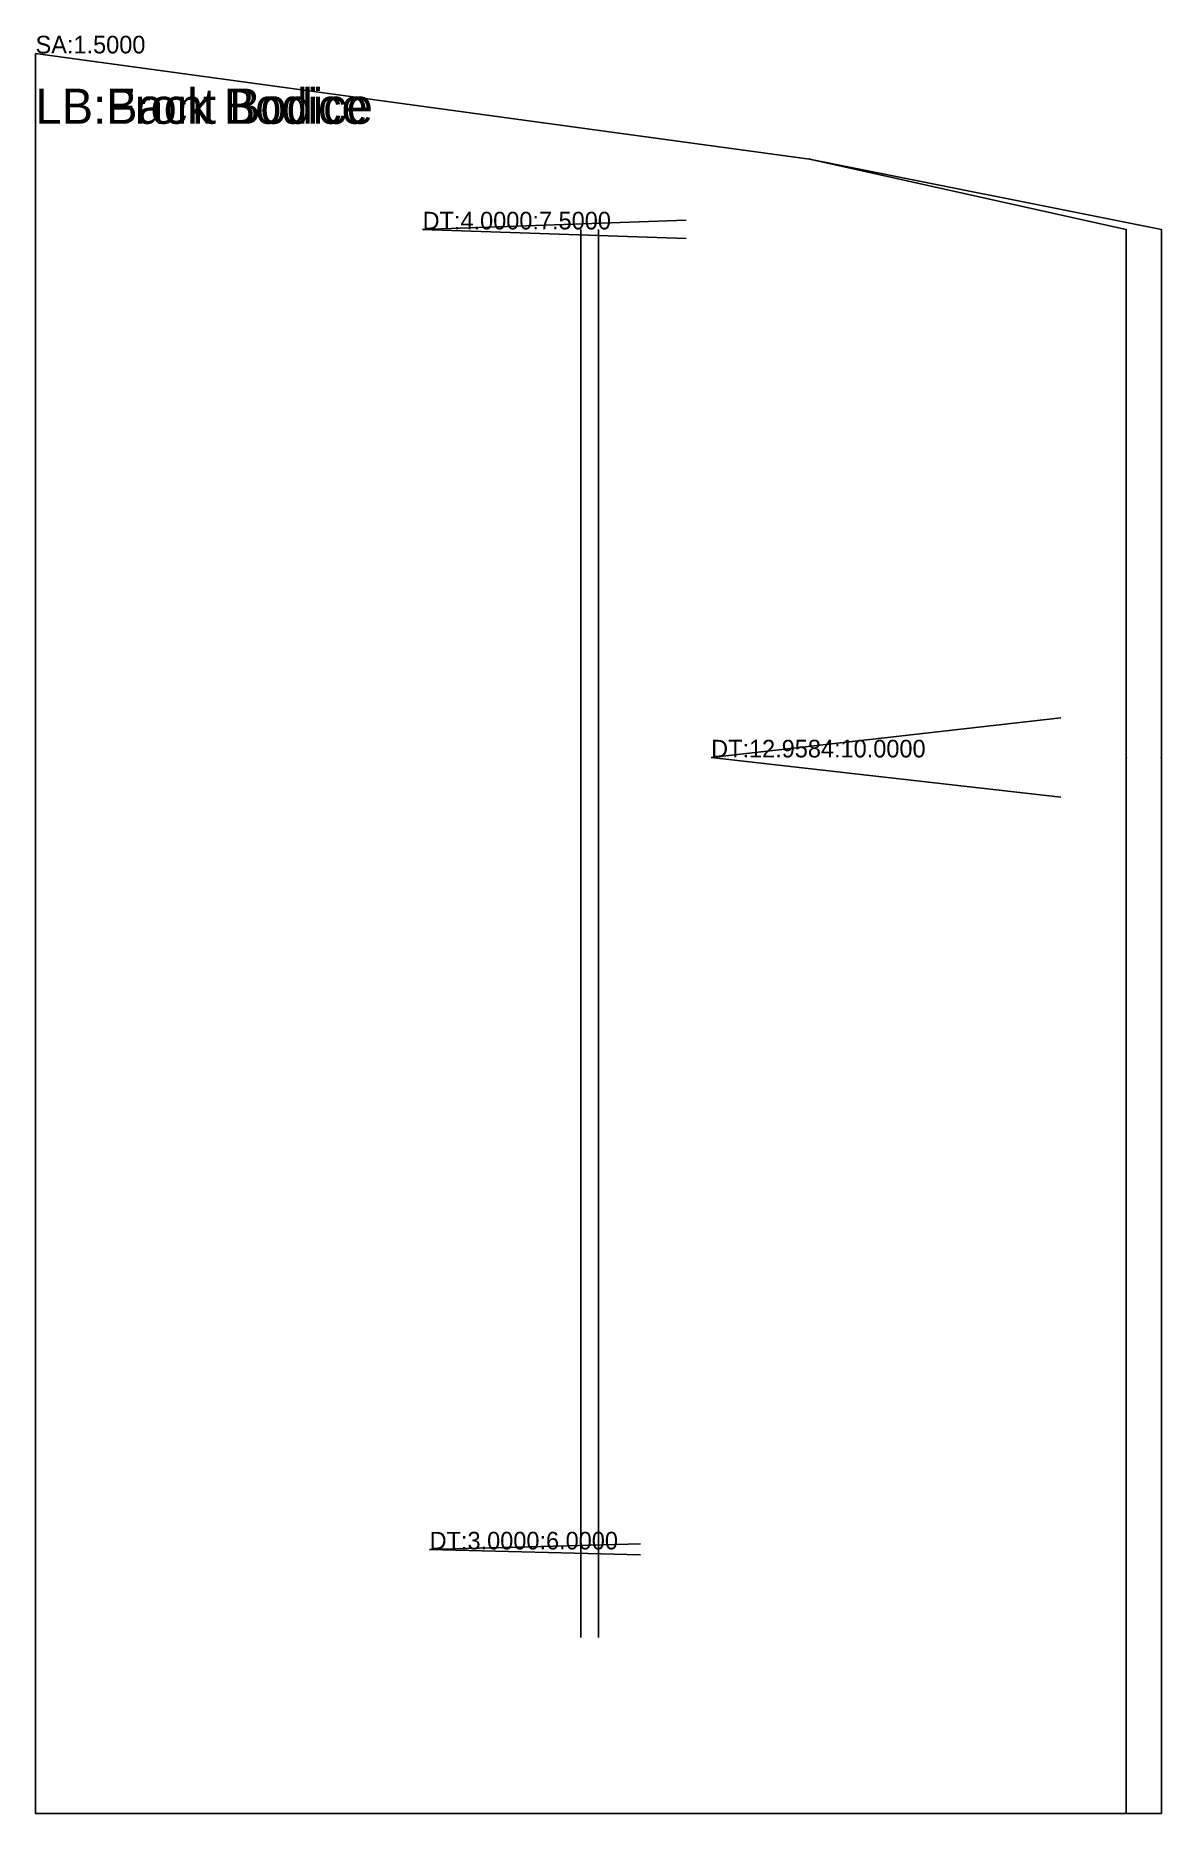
# Model space of a CAD drawing. Header units: metres. Extents: x 0 to 32, y -50 to 0.5.
import ezdxf

# ---------------------------------------------------------------- set-up
doc = ezdxf.new("R2010")
doc.units = ezdxf.units.M
doc.layers.add('back_bodice', color=3, linetype='Continuous')
doc.layers.add('front_bodice', color=1, linetype='Continuous')

msp = doc.modelspace()

# ---------------------------------------------------------------- linework, layer by layer
at = {"layer": 'back_bodice'}
for p, q in [((0, 0), (22, -3)), ((0, -50), (0, 0)), ((11, -5), (18.495, -4.738)), ((11, -5), (18.495, -5.262)), ((31, -5), (31, -20)), ((31, -50), (0, -50))]:
    msp.add_line(p, q, dxfattribs=at)
at = {"layer": 'back_bodice', "color": 5}
msp.add_line((15.5, -5), (15.5, -45), dxfattribs=at)
at = {"layer": 'back_bodice'}
msp.add_lwpolyline([(0, 0), (22, -3), (31, -5), (31, -20), (31, -50), (0, -50), (0, 0)], close=True, dxfattribs=at)
for p in [(22, -3), (31, -20), (0, -50)]:
    msp.add_point(p, dxfattribs=at)
at = {"layer": 'front_bodice'}
for p, q in [((0, 0), (22, -3)), ((0, -50), (0, 0)), ((32, -5), (32, -20)), ((19.2, -20), (29.136, -18.872)), ((19.2, -20), (29.136, -21.128)), ((11.2, -42.5), (17.198, -42.343)), ((11.2, -42.5), (17.198, -42.657)), ((32, -50), (0, -50))]:
    msp.add_line(p, q, dxfattribs=at)
at = {"layer": 'front_bodice', "color": 5}
msp.add_line((16, -5), (16, -45), dxfattribs=at)
at = {"layer": 'front_bodice'}
msp.add_lwpolyline([(0, 0), (22, -3), (32, -5), (32, -20), (32, -50), (0, -50), (0, 0)], close=True, dxfattribs=at)
for p in [(22, -3), (32, -20), (0, -50)]:
    msp.add_point(p, dxfattribs=at)

# ---------------------------------------------------------------- texts
at = {"layer": 'back_bodice'}
for s, height, p in [('SA:1.5000', 0.5, (0, 0)), ('LB:Back Bodice', 1, (0, -2)), ('DT:4.0000:7.5000', 0.5, (11, -5))]:
    msp.add_text(s, height=height, dxfattribs=at).set_placement(p)
at = {"layer": 'front_bodice'}
for s, height, p in [('SA:1.5000', 0.5, (0, 0)), ('LB:Front Bodice', 1, (0, -2)), ('DT:12.9584:10.0000', 0.5, (19.2, -20)), ('DT:3.0000:6.0000', 0.5, (11.2, -42.5))]:
    msp.add_text(s, height=height, dxfattribs=at).set_placement(p)

doc.saveas('drawing.dxf')
